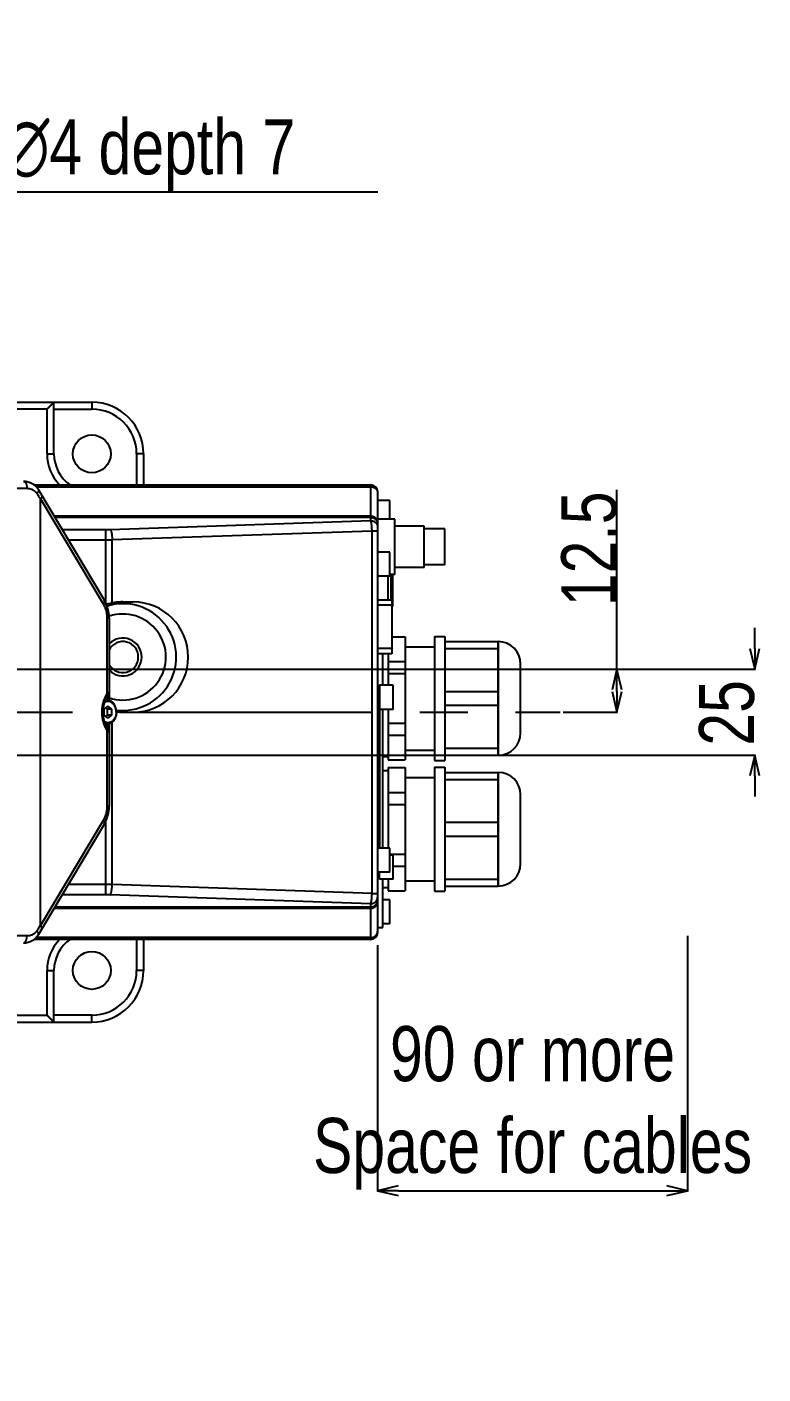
# Model space of a CAD drawing. Extents: x 0 to 3364, y 0 to 2376.
# Drawn here: x 1879.7 to 2093.4, y 1734.7 to 2125.9 of the extents above; entities that cross this region are included whole.
import ezdxf

# ---------------------------------------------------------------- set-up
doc = ezdxf.new("R2010")
doc.units = 0
doc.header["$LTSCALE"] = 185.02
doc.header["$PDMODE"] = 3
doc.header["$PDSIZE"] = 0.3125
doc.linetypes.add('CENTER', pattern=[0.6, 0.375, -0.075, 0.075, -0.075])
doc.layers.get('0').update_dxf_attribs({"linetype": 'CONTINUOUS'})
doc.layers.get('DEFPOINTS').update_dxf_attribs({"linetype": 'CONTINUOUS'})
doc.layers.add('95_ALL_DIM', color=7, linetype='CONTINUOUS')
doc.layers.add('DEFAULT_1', color=7, linetype='CENTER')
doc.styles.get("Standard").update_dxf_attribs({"font": 'txt', "width": 0.8})
doc.dimstyles.new('DIMSTYLE_13', dxfattribs={"dimtxt": 16, "dimasz": 6, "dimexe": 0.18, "dimexo": 0.0625, "dimgap": 0.09, "dimtad": 1, "dimdec": 0, "dimdsep": 46, "dimtxsty": 'Standard', "dimblk": 'OPEN', "dimblk1": 'OPEN', "dimblk2": 'OPEN', "dimcen": 0.09, "dimadec": 0, "dimazin": 0, "dimtp": 0.3, "dimtm": 0.3, "dimtfac": 1, "dimtdec": 0, "dimtofl": 0, "dimtmove": 0, "dimatfit": 3, "dimldrblk": 'OPEN', "dimfxl": 1, "dimtolj": 1, "dimarcsym": 0})
doc.dimstyles.new('DIMSTYLE_17', dxfattribs={"dimtxt": 16, "dimasz": 6, "dimexe": 0.18, "dimexo": 0.0625, "dimgap": 0.09, "dimtad": 1, "dimtih": 1, "dimtoh": 1, "dimdec": 3, "dimdsep": 46, "dimtxsty": 'Standard', "dimblk": 'OPEN', "dimblk1": 'OPEN', "dimblk2": 'OPEN', "dimcen": 0.09, "dimadec": 0, "dimazin": 0, "dimtp": 0.1, "dimtm": 0.1, "dimtfac": 1, "dimtdec": 3, "dimtofl": 0, "dimtmove": 0, "dimatfit": 3, "dimldrblk": 'OPEN', "dimfxl": 1, "dimtolj": 1, "dimarcsym": 0})
doc.dimstyles.new('DIMSTYLE_5', dxfattribs={"dimtxt": 16, "dimasz": 6, "dimexe": 0.18, "dimexo": 0.0625, "dimgap": 0.09, "dimtad": 1, "dimdec": 3, "dimdsep": 46, "dimtxsty": 'Standard', "dimblk": 'OPEN', "dimblk1": 'OPEN', "dimblk2": 'OPEN', "dimcen": 0.09, "dimadec": 0, "dimazin": 0, "dimtp": 0.2, "dimtm": 0.2, "dimtfac": 1, "dimtdec": 3, "dimtofl": 0, "dimtmove": 0, "dimatfit": 3, "dimldrblk": 'OPEN', "dimfxl": 1, "dimtolj": 1, "dimarcsym": 0})

# ---------------------------------------------------------------- blocks, each defined once
blk = doc.blocks.new('_OPEN')
at = {"color": 0, "linetype": 'ByBlock'}
for p, q in [((0, 0), (-1, 0.233)), ((-1, -0.233), (0, 0)), ((-1, 0), (0, 0))]:
    blk.add_line(p, q, dxfattribs=at)
blk = doc.blocks.new('*D19')
at = {"layer": '95_ALL_DIM', "color": 0, "transparency": 16777216}
for p, q in [((2091.02, 1945.46), (2091.02, 1951.46)), ((1750, 1939.46), (2091.2, 1939.46)), ((1750, 1914.46), (2091.2, 1914.46)), ((2091.02, 1908.46), (2091.02, 1902.46))]:
    blk.add_line(p, q, dxfattribs=at)
at = {"layer": 'DEFPOINTS', "color": 0, "transparency": 16777216}
for p in [(1749.94, 1939.46), (1749.94, 1914.46), (2091.02, 1914.46)]:
    blk.add_point(p, dxfattribs=at)
at = {"layer": '95_ALL_DIM', "color": 0, "transparency": 16777216, "xscale": 6, "yscale": 6, "zscale": 6}
for p, rotation in [((2091.02, 1939.46), 270), ((2091.02, 1914.46), 90)]:
    blk.add_blockref('_OPEN', p, dxfattribs=dict(at, rotation=rotation))
at = {"layer": '95_ALL_DIM', "color": 0, "transparency": 16777216, "insert": (2082.93, 1926.74), "char_height": 16, "attachment_point": 5, "rotation": 90}
blk.add_mtext('\\A1;25', dxfattribs=at)
blk = doc.blocks.new('*D20')
at = {"layer": '95_ALL_DIM', "color": 0, "transparency": 16777216}
for p, q in [((2051.02, 1939.46), (2051.02, 1991.52)), ((1760.31, 1939.46), (2051.2, 1939.46)), ((2051.02, 1932.96), (2051.02, 1933.46)), ((2035.39, 1926.96), (2051.2, 1926.96))]:
    blk.add_line(p, q, dxfattribs=at)
at = {"layer": 'DEFPOINTS', "color": 0, "transparency": 16777216}
for p in [(1760.25, 1939.46), (2035.32, 1926.96), (2051.02, 1926.96)]:
    blk.add_point(p, dxfattribs=at)
at = {"layer": '95_ALL_DIM', "color": 0, "transparency": 16777216, "xscale": 6, "yscale": 6, "zscale": 6}
for p, rotation in [((2051.02, 1939.46), 90), ((2051.02, 1926.96), 270)]:
    blk.add_blockref('_OPEN', p, dxfattribs=dict(at, rotation=rotation))
at = {"layer": '95_ALL_DIM', "color": 0, "transparency": 16777216, "insert": (2042.93, 1974.37), "char_height": 16, "attachment_point": 5, "rotation": 90}
blk.add_mtext('\\A1;12.5', dxfattribs=at)
blk = doc.blocks.new('*D64')
at = {"layer": '95_ALL_DIM', "color": 0, "transparency": 16777216}
for p, q in [((1981.52, 1859.33), (1981.52, 1787.78)), ((2071.48, 1861.99), (2071.48, 1787.78)), ((1987.52, 1787.96), (2065.48, 1787.96))]:
    blk.add_line(p, q, dxfattribs=at)
at = {"layer": 'DEFPOINTS', "color": 0, "transparency": 16777216}
for p in [(2071.48, 1862.05), (1981.52, 1859.39), (2071.48, 1787.96)]:
    blk.add_point(p, dxfattribs=at)
at = {"layer": '95_ALL_DIM', "color": 0, "transparency": 16777216, "xscale": 6, "yscale": 6, "zscale": 6, "rotation": 180}
blk.add_blockref('_OPEN', (1981.52, 1787.96), dxfattribs=at)
at = {"layer": '95_ALL_DIM', "color": 0, "transparency": 16777216, "xscale": 6, "yscale": 6, "zscale": 6}
blk.add_blockref('_OPEN', (2071.48, 1787.96), dxfattribs=at)
at = {"layer": '95_ALL_DIM', "color": 0, "transparency": 16777216, "insert": (2026.5, 1812.05), "char_height": 16, "attachment_point": 5}
blk.add_mtext('\\A1;90 or more\\PSpace for cables', dxfattribs=at)
blk = doc.blocks.new('*D71')
at = {"layer": '95_ALL_DIM', "color": 0, "transparency": 16777216}
for p, q in [((1808.95, 2077.96), (1750.12, 1943.12)), ((1981.58, 2077.96), (1808.95, 2077.96))]:
    blk.add_line(p, q, dxfattribs=at)
at = {"layer": 'DEFPOINTS', "color": 0, "transparency": 16777216}
for p in [(1749.32, 1941.29), (1747.72, 1937.62)]:
    blk.add_point(p, dxfattribs=at)
at = {"layer": '95_ALL_DIM', "color": 0, "transparency": 16777216, "xscale": 6, "yscale": 6, "zscale": 6, "rotation": 246.4286465840436}
blk.add_blockref('_OPEN', (1747.72, 1937.62), dxfattribs=at)
at = {"layer": '95_ALL_DIM', "color": 0, "transparency": 16777216, "insert": (1900.52, 2088.71), "char_height": 16, "attachment_point": 5}
blk.add_mtext('\\A1;4-M∅4 depth 7', dxfattribs=at)

msp = doc.modelspace()

# ---------------------------------------------------------------- linework, layer by layer
for p, q in [((1860.9093, 2016.9577), (1898.5239, 2016.9577)), ((1885.5239, 2014.9577), (1861.9727, 2014.9577)), ((1885.5239, 2001.9577), (1885.5239, 2014.9577)), ((1887.5239, 2001.9577), (1887.5239, 2016.9577)), ((1887.5239, 2014.9577), (1898.5239, 2014.9577)), ((1898.5239, 2016.9577), (1898.5239, 2014.9577)), ((1885.5239, 2001.9577), (1887.5239, 2001.9577)), ((1913.5239, 2001.9577), (1911.5239, 2001.9577)), ((1911.5239, 2001.9577), (1911.5239, 1992.9577)), ((1913.5239, 2001.9577), (1913.5239, 1992.9577)), ((1854.3726, 1991.9577), (1879.6798, 1991.9577)), ((1881.727, 1992.9577), (1979.5239, 1992.9577)), ((1882.342, 1992.4119), (1979.5239, 1992.4119)), ((1883.0222, 1991.5179), (1902.1574, 1959.4183)), ((1979.5239, 1982.5772), (1979.5239, 1992.9577)), ((1883.6093, 1865.0313), (1883.6093, 1988.884)), ((1883.6093, 1988.884), (1901.7848, 1958.3942)), ((1981.5239, 1862.9577), (1981.5239, 1990.9577)), ((1985.0239, 1988.4577), (1981.5239, 1988.4577)), ((1985.0239, 1982.9577), (1985.0239, 1988.4576)), ((1979.5239, 1983.8981), (1887.5645, 1983.8981)), ((1979.5239, 1983.5165), (1887.792, 1983.5165)), ((1889.9025, 1979.9762), (1902.6023, 1979.9762)), ((1902.6023, 1958.5847), (1902.6023, 1979.9762)), ((1903.8817, 1979.9978), (1979.5239, 1982.5772)), ((1904.43, 1977.047), (1979.8894, 1979.6202)), ((1979.8894, 1979.6202), (1981.5239, 1979.6202)), ((1979.8894, 1874.2951), (1979.8894, 1979.6202)), ((1986.5239, 1982.9577), (1981.5239, 1982.9577)), ((1986.5239, 1966.9577), (1986.5239, 1982.9577)), ((1995.0239, 1980.9577), (1986.5239, 1980.9577)), ((1995.0239, 1968.9577), (1995.0239, 1980.9577)), ((2001.0239, 1980.2077), (1995.0239, 1980.2077)), ((2001.0239, 1969.7077), (2001.0239, 1980.2077)), ((1891.6615, 1977.0254), (1902.6023, 1977.0254)), ((1904.43, 1958.6557), (1904.43, 1977.047)), ((1985.0239, 1973.4577), (1981.5239, 1973.4577)), ((1985.0239, 1966.4577), (1985.0239, 1973.4576)), ((1995.0239, 1968.9577), (1986.5239, 1968.9577)), ((2001.0239, 1969.7077), (1995.0239, 1969.7077)), ((1985.0239, 1966.4577), (1981.5239, 1966.4577)), ((1984.5239, 1959.49), (1984.5239, 1966.4577)), ((1986.5239, 1966.9577), (1985.0239, 1966.9577)), ((1985.4239, 1959.49), (1985.4239, 1966.9577)), ((1985.9239, 1957.9602), (1985.9239, 1966.9577)), ((1907.5239, 1958.9577), (1910.5239, 1958.9577)), ((1985.6239, 1959.49), (1981.5239, 1959.49)), ((1985.6239, 1957.99), (1981.5239, 1957.99)), ((1985.6239, 1959.49), (1985.6239, 1943.9253)), ((1903.5678, 1954.2979), (1902.9132, 1954.2979)), ((1902.9132, 1954.2979), (1902.9132, 1932.1396)), ((1903.5678, 1954.2978), (1903.5678, 1930.3597)), ((1985.6239, 1948.8439), (1989.5239, 1948.8439)), ((1989.5239, 1948.8439), (1989.5239, 1913.0714)), ((1998.0239, 1948.9577), (2001.0239, 1948.9577)), ((1998.0239, 1948.9577), (1998.0239, 1912.9577)), ((2001.0239, 1948.9576), (2001.0239, 1912.9577)), ((1985.6239, 1945.4253), (1981.5239, 1945.4253)), ((1989.5239, 1945.9577), (1998.0239, 1945.9577)), ((2001.0239, 1947.4577), (2016.5308, 1947.4577)), ((2001.0239, 1945.4376), (2016.4949, 1945.4376)), ((2016.4949, 1947.4577), (2016.4949, 1914.4577)), ((2016.5308, 1914.4577), (2016.5308, 1947.4577)), ((1985.6239, 1943.9253), (1981.5239, 1943.9253)), ((1983.0239, 1934.7577), (1983.0239, 1943.9253)), ((1984.5239, 1943.9253), (1984.5239, 1934.7577)), ((1984.5239, 1941.6502), (1989.5239, 1941.6502)), ((2023.0239, 1920.9508), (2023.0239, 1940.9645)), ((1984.5239, 1938.1514), (1989.5239, 1938.1514)), ((1982.0239, 1934.6077), (1981.5239, 1934.6077)), ((1986.0239, 1934.7577), (1982.0239, 1934.7577)), ((1982.0239, 1934.7576), (1982.0239, 1887.4577)), ((1986.0239, 1927.7577), (1986.0239, 1934.7576)), ((2001.0239, 1932.9777), (2016.4949, 1932.9777)), ((1903.1786, 1928.6777), (1902.0155, 1927.8177)), ((1902.9287, 1930.4577), (1902.4973, 1930.4577)), ((1904.3418, 1927.8177), (1903.1786, 1928.6777)), ((1903.1925, 1931.7803), (1903.1925, 1930.4403)), ((1982.0239, 1931.6077), (1981.5239, 1931.6077)), ((2001.0239, 1928.9376), (2016.4949, 1928.9376)), ((1902.0155, 1927.8177), (1902.0155, 1926.0977)), ((1902.0155, 1926.0977), (1903.1786, 1925.2377)), ((1903.0924, 1927.8177), (1902.5539, 1928.2158)), ((1902.5539, 1925.6995), (1903.0924, 1926.0977)), ((1904.3418, 1927.8177), (1903.0924, 1927.8177)), ((1903.0924, 1926.0977), (1903.0924, 1927.8177)), ((1904.3418, 1926.0977), (1903.0924, 1926.0977)), ((1903.1786, 1925.2377), (1904.3418, 1926.0977)), ((1904.3418, 1926.0977), (1904.3418, 1927.8177)), ((1907.5239, 1926.9577), (1910.5239, 1926.9577)), ((1986.0239, 1927.7577), (1982.0239, 1927.7577)), ((1983.0239, 1887.4577), (1983.0239, 1927.7577)), ((1984.5239, 1927.7577), (1984.5239, 1913.0714)), ((1902.9287, 1923.4577), (1902.4973, 1923.4577)), ((1902.9132, 1921.7757), (1902.9132, 1899.6175)), ((1903.1925, 1923.475), (1903.1925, 1922.135)), ((1903.5678, 1923.5556), (1903.5678, 1899.6175)), ((1904.43, 1876.8683), (1904.43, 1924.0333)), ((1984.5239, 1923.7639), (1989.5239, 1923.7639)), ((1984.5239, 1920.2651), (1989.5239, 1920.2651)), ((1984.5239, 1913.9577), (1983.0239, 1913.9577)), ((1984.5239, 1913.0714), (1989.5239, 1913.0714)), ((1989.5239, 1915.9577), (1998.0239, 1915.9577)), ((1998.0239, 1912.9577), (2001.0239, 1912.9577)), ((2001.0239, 1916.4777), (2016.4949, 1916.4777)), ((2001.0239, 1914.4577), (2016.5308, 1914.4577)), ((1984.5239, 1909.9577), (1983.0239, 1909.9577)), ((1984.5239, 1910.8439), (1989.5239, 1910.8439)), ((1984.5239, 1910.8439), (1984.5239, 1887.4577)), ((1989.5239, 1910.8439), (1989.5239, 1875.0714)), ((1998.0239, 1910.9577), (2001.0239, 1910.9577)), ((1998.0239, 1910.9577), (1998.0239, 1874.9577)), ((2001.0239, 1910.9576), (2001.0239, 1874.9577)), ((2001.0239, 1909.4577), (2016.5308, 1909.4577)), ((2016.4949, 1909.4577), (2016.4949, 1876.4577)), ((2016.5308, 1876.4577), (2016.5308, 1909.4577)), ((1989.5239, 1907.9577), (1998.0239, 1907.9577)), ((2001.0239, 1907.4376), (2016.4949, 1907.4376)), ((1984.5239, 1903.6502), (1989.5239, 1903.6502)), ((2023.0239, 1882.9508), (2023.0239, 1902.9645)), ((1903.5678, 1899.6175), (1902.9132, 1899.6175)), ((1984.5239, 1900.1514), (1989.5239, 1900.1514)), ((1902.1574, 1894.497), (1883.0222, 1862.3974)), ((1901.7848, 1895.5211), (1883.6093, 1865.0313)), ((1902.6023, 1873.9391), (1902.6023, 1895.4247)), ((2001.0239, 1894.9777), (2016.4949, 1894.9777)), ((2001.0239, 1890.9376), (2016.4949, 1890.9376)), ((1985.0239, 1887.4577), (1981.5239, 1887.4577)), ((1985.0239, 1880.4577), (1985.0239, 1887.4576)), ((1985.0239, 1885.7639), (1989.5239, 1885.7639)), ((1986.0239, 1885.4577), (1985.0239, 1885.4577)), ((1986.0239, 1878.4577), (1986.0239, 1885.4576)), ((1986.0239, 1882.2651), (1989.5239, 1882.2651)), ((1985.0239, 1880.4577), (1981.5239, 1880.4577)), ((1982.0239, 1878.6077), (1981.5239, 1878.6077)), ((1982.0239, 1878.4577), (1982.0239, 1880.4577)), ((1986.0239, 1878.4577), (1982.0239, 1878.4577)), ((1983.0239, 1864.4577), (1983.0239, 1878.4577)), ((1984.5239, 1878.4577), (1984.5239, 1875.0714)), ((1989.5239, 1877.9577), (1998.0239, 1877.9577)), ((2001.0239, 1878.4777), (2016.4949, 1878.4777)), ((1902.6023, 1873.9391), (1889.9025, 1873.9391)), ((1902.6023, 1876.8899), (1891.6615, 1876.8899)), ((1979.5239, 1871.3381), (1903.8817, 1873.9175)), ((1979.8894, 1874.2951), (1904.43, 1876.8683)), ((1979.8894, 1874.2951), (1981.5239, 1874.2951)), ((1984.5239, 1875.9577), (1983.0239, 1875.9577)), ((1984.5239, 1875.0714), (1989.5239, 1875.0714)), ((1998.0239, 1874.9577), (2001.0239, 1874.9577)), ((2001.0239, 1876.4577), (2016.5308, 1876.4577)), ((1887.5645, 1870.0172), (1979.5239, 1870.0172)), ((1887.792, 1870.3988), (1979.5239, 1870.3988)), ((1979.5239, 1860.9577), (1979.5239, 1871.3381)), ((1985.0239, 1872.4577), (1983.0239, 1872.4577)), ((1985.0239, 1865.4577), (1985.0239, 1872.4576)), ((1981.5239, 1864.4577), (1983.0239, 1864.4577)), ((1985.0239, 1865.4577), (1983.0239, 1865.4577)), ((1879.6798, 1861.9577), (1854.3726, 1861.9577)), ((1979.5239, 1860.9577), (1881.727, 1860.9577)), ((1979.5239, 1861.5034), (1882.342, 1861.5034)), ((1911.5239, 1860.9577), (1911.5239, 1851.9577)), ((1913.5239, 1860.9577), (1913.5239, 1851.9577)), ((1885.5239, 1851.9577), (1887.5239, 1851.9577)), ((1885.5239, 1838.9577), (1885.5239, 1851.9577)), ((1887.5239, 1836.9577), (1887.5239, 1851.9577)), ((1913.5239, 1851.9577), (1911.5239, 1851.9577)), ((1861.9727, 1838.9577), (1885.5239, 1838.9577)), ((1898.5239, 1838.9577), (1887.5239, 1838.9577)), ((1898.5239, 1836.9577), (1898.5239, 1838.9577)), ((1860.9093, 1836.9577), (1898.5239, 1836.9577))]:
    msp.add_line(p, q)
for points in [[(1903.0864, 1931.6064), (1903.1054, 1931.6366), (1903.1307, 1931.6775), (1903.1555, 1931.7182), (1903.1797, 1931.7585), (1903.2033, 1931.7986), (1903.2263, 1931.8384), (1903.2486, 1931.8778), (1903.2702, 1931.9169), (1903.2912, 1931.9556), (1903.3114, 1931.9939), (1903.3309, 1932.032), (1903.3497, 1932.0696), (1903.3678, 1932.107), (1903.3851, 1932.144), (1903.4016, 1932.1806), (1903.4173, 1932.2169), (1903.4323, 1932.2529), (1903.4464, 1932.2885), (1903.4597, 1932.3237), (1903.4723, 1932.3586), (1903.484, 1932.393), (1903.4948, 1932.427), (1903.5049, 1932.4605), (1903.5142, 1932.4937), (1903.5226, 1932.5266), (1903.5304, 1932.5591), (1903.5374, 1932.5917), (1903.5438, 1932.6244), (1903.5494, 1932.6571), (1903.5544, 1932.6902), (1903.5587, 1932.7237), (1903.5622, 1932.7577), (1903.5649, 1932.7925), (1903.5668, 1932.8282), (1903.5677, 1932.8647), (1903.5678, 1932.8811)], [(1903.0864, 1922.3089), (1903.0331, 1922.3949), (1902.9736, 1922.4942), (1902.9154, 1922.5951), (1902.8585, 1922.6975), (1902.803, 1922.8015), (1902.7487, 1922.9069), (1902.6958, 1923.0138), (1902.6443, 1923.122), (1902.5942, 1923.2317), (1902.5456, 1923.3427), (1902.4984, 1923.455), (1902.4526, 1923.5685), (1902.4084, 1923.6833), (1902.3656, 1923.7992), (1902.3244, 1923.9163), (1902.2847, 1924.0345), (1902.2465, 1924.1538), (1902.21, 1924.2741), (1902.175, 1924.3953), (1902.1416, 1924.5176), (1902.1099, 1924.6406), (1902.0798, 1924.7646), (1902.0513, 1924.8893), (1902.0245, 1925.0148), (1901.9994, 1925.1411), (1901.9759, 1925.268), (1901.9542, 1925.3955), (1901.9341, 1925.5236), (1901.9158, 1925.6522), (1901.8991, 1925.7813), (1901.8843, 1925.9108), (1901.8711, 1926.0407), (1901.8597, 1926.171), (1901.85, 1926.3016), (1901.8421, 1926.4324), (1901.8359, 1926.5633), (1901.8315, 1926.6945), (1901.8289, 1926.8257), (1901.828, 1926.957), (1901.8289, 1927.0883), (1901.8315, 1927.2195), (1901.8359, 1927.3507), (1901.842, 1927.4816), (1901.8499, 1927.6124), (1901.8596, 1927.743), (1901.871, 1927.8733), (1901.8841, 1928.0032), (1901.899, 1928.1327), (1901.9156, 1928.2618), (1901.9339, 1928.3905), (1901.954, 1928.5186), (1901.9757, 1928.6461), (1901.9991, 1928.773), (1902.0242, 1928.8992), (1902.051, 1929.0247), (1902.0795, 1929.1495), (1902.1096, 1929.2734), (1902.1413, 1929.3965), (1902.1747, 1929.5187), (1902.2096, 1929.64), (1902.2462, 1929.7603), (1902.2843, 1929.8796), (1902.324, 1929.9978), (1902.3652, 1930.1149), (1902.4079, 1930.2309), (1902.4522, 1930.3456), (1902.4979, 1930.4592), (1902.5451, 1930.5715), (1902.5937, 1930.6825), (1902.6438, 1930.7922), (1902.6953, 1930.9005), (1902.7482, 1931.0073), (1902.8024, 1931.1128), (1902.858, 1931.2167), (1902.9149, 1931.3192), (1902.9731, 1931.4201), (1903.0325, 1931.5194), (1903.0864, 1931.6064)], [(1903.5678, 1921.0342), (1903.5677, 1921.0487), (1903.5668, 1921.0853), (1903.565, 1921.1211), (1903.5623, 1921.156), (1903.5588, 1921.19), (1903.5546, 1921.2236), (1903.5497, 1921.2567), (1903.5441, 1921.2895), (1903.5377, 1921.3221), (1903.5307, 1921.3548), (1903.523, 1921.3873), (1903.5145, 1921.4202), (1903.5053, 1921.4534), (1903.4952, 1921.487), (1903.4844, 1921.5209), (1903.4727, 1921.5554), (1903.4602, 1921.5903), (1903.4469, 1921.6255), (1903.4328, 1921.6611), (1903.4178, 1921.6971), (1903.4021, 1921.7334), (1903.3856, 1921.7701), (1903.3683, 1921.8071), (1903.3503, 1921.8445), (1903.3315, 1921.8822), (1903.312, 1921.9202), (1903.2918, 1921.9586), (1903.2709, 1921.9973), (1903.2492, 1922.0364), (1903.2269, 1922.0759), (1903.2039, 1922.1156), (1903.1803, 1922.1558), (1903.1561, 1922.1962), (1903.1313, 1922.2368), (1903.106, 1922.2778), (1903.0864, 1922.3089)]]:
    msp.add_lwpolyline(points)
for centre in [(1898.5239, 2001.9577), (1898.5239, 1851.9577)]:
    msp.add_circle(centre, 5.5)
for centre, radius, start, end in [((1898.5239, 2001.9577), 15, 0, 90), ((1898.5239, 2001.9577), 13, 0, 90), ((1898.5239, 2001.9577), 13, 180, 223.813061), ((1898.5239, 2001.9577), 11, 180, 234.904877), ((1878.7274, 1988.9577), 5, 30.8, 90.000023), ((1979.5239, 1990.9577), 2, 0, 90), ((1893.5239, 1954.2979), 10, 0, 30.8), ((1893.5678, 1954.2979), 10, 359.999942, 30.800027), ((1907.5239, 1942.9577), 16, 90, 107.463186), ((1907.5239, 1942.9577), 15.5, 262.935467, 107.174771), ((1910.5239, 1942.9577), 16, 270, 90), ((1985.4239, 1957.9577), 0.5, 293.587666, 360), ((1907.5239, 1942.9577), 12.5, 251.546523, 108.725235), ((1907.5239, 1942.9577), 5.5, 223.988551, 136.011449), ((1907.5239, 1942.9577), 4.5, 208.417685, 151.582315), ((2016.5308, 1940.9645), 6.4931, 0, 90), ((1907.5239, 1942.9577), 16, 263.308093, 270), ((2016.5308, 1920.9508), 6.4931, 270, 360), ((2016.5308, 1902.9645), 6.4931, 0, 90), ((1893.5239, 1899.6175), 10, 329.2, 360), ((1893.5678, 1899.6175), 10, 329.199972, 0.000055), ((2016.5308, 1882.9508), 6.4931, 270, 360), ((1878.7274, 1864.9577), 5, 269.999977, 329.2), ((1979.5239, 1862.9577), 2, 270, 360), ((1898.5239, 1851.9577), 13, 136.186939, 180), ((1898.5239, 1851.9577), 11, 125.095123, 180), ((1898.5239, 1851.9577), 15, 270, 360), ((1898.5239, 1851.9577), 13, 270, 360)]:
    msp.add_arc(centre, radius, start, end)
for points, start_tangent, end_tangent in [([(1887.5239, 2016.9577), (1887.5163, 2016.9501), (1887.5071, 2016.9409), (1887.4946, 2016.9283), (1887.4788, 2016.9125), (1887.46, 2016.8938), (1887.4384, 2016.8722), (1887.4142, 2016.8479), (1887.3874, 2016.8212), (1887.3584, 2016.7921), (1887.3271, 2016.7609), (1887.2939, 2016.7276), (1887.2587, 2016.6925), (1887.2218, 2016.6556), (1887.1832, 2016.617), (1887.1431, 2016.5769), (1887.1016, 2016.5353), (1887.0586, 2016.4924), (1887.0145, 2016.4482), (1886.9691, 2016.4029), (1886.9226, 2016.3564), (1886.8751, 2016.3089), (1886.8267, 2016.2604), (1886.7773, 2016.2111), (1886.7272, 2016.1609), (1886.6762, 2016.1099), (1886.6245, 2016.0583), (1886.5722, 2016.006), (1886.5193, 2015.953), (1886.4658, 2015.8996), (1886.4119, 2015.8456), (1886.3575, 2015.7912), (1886.3027, 2015.7364), (1886.2475, 2015.6813), (1886.1921, 2015.6259), (1886.1365, 2015.5702), (1886.0806, 2015.5144), (1886.0247, 2015.4584), (1885.9686, 2015.4024), (1885.9125, 2015.3463), (1885.8565, 2015.2902), (1885.8005, 2015.2343), (1885.7447, 2015.1785), (1885.6891, 2015.1228), (1885.6337, 2015.0674), (1885.5786, 2015.0124), (1885.5239, 2014.9577)], (-0.70710678, -0.70710678), (-0.70710678, -0.70710678)), ([(1878.7274, 1993.9577), (1878.8021, 1993.9515), (1878.8764, 1993.933), (1878.9498, 1993.9024), (1879.0217, 1993.8598), (1879.0919, 1993.8054), (1879.1598, 1993.7397), (1879.225, 1993.6629), (1879.2872, 1993.5757), (1879.346, 1993.4785), (1879.4009, 1993.3719), (1879.4516, 1993.2565), (1879.4979, 1993.1332), (1879.5395, 1993.0026), (1879.576, 1992.8656), (1879.6073, 1992.723), (1879.6332, 1992.5757), (1879.6535, 1992.4245), (1879.6681, 1992.2705), (1879.6769, 1992.1146), (1879.6798, 1991.9577)], (1, 0), (0, -1)), ([(1879.6798, 1991.9577), (1879.8829, 1991.9521), (1880.0859, 1991.9353), (1880.2879, 1991.9073), (1880.4881, 1991.8681), (1880.6855, 1991.8179), (1880.8792, 1991.7567), (1881.0684, 1991.685), (1881.2522, 1991.6029), (1881.4298, 1991.5109), (1881.6004, 1991.4096), (1881.7631, 1991.2996), (1881.9173, 1991.1814), (1882.0623, 1991.0558), (1882.1977, 1990.9236), (1882.3231, 1990.7854), (1882.4383, 1990.6418), (1882.543, 1990.4938)], (1, -0.00000137), (0.5522119, -0.83370379)), ([(1883.0222, 1991.5179), (1883.0468, 1991.4648), (1883.0609, 1991.406), (1883.0644, 1991.3416), (1883.0572, 1991.2721), (1883.0395, 1991.1979), (1883.0114, 1991.1195), (1882.9729, 1991.0373), (1882.9244, 1990.9518), (1882.8661, 1990.8636), (1882.7983, 1990.7731), (1882.7216, 1990.6809), (1882.6363, 1990.5876), (1882.543, 1990.4938)], (0.51204287, -0.8589599), (-0.71883004, -0.69518585)), ([(1979.5239, 1992.4119), (1979.6495, 1992.4082), (1979.7746, 1992.397), (1979.8987, 1992.3784), (1980.0213, 1992.3525), (1980.1419, 1992.3194), (1980.2602, 1992.2792), (1980.3755, 1992.232), (1980.4874, 1992.1781), (1980.5956, 1992.1176), (1980.6995, 1992.0508), (1980.7988, 1991.978), (1980.893, 1991.8995), (1980.9818, 1991.8155), (1981.0649, 1991.7264), (1981.1419, 1991.6325), (1981.2126, 1991.5343), (1981.2765, 1991.432), (1981.3336, 1991.3262), (1981.3835, 1991.2172), (1981.426, 1991.1054), (1981.4611, 1990.9913), (1981.4885, 1990.8754), (1981.5081, 1990.7581), (1981.52, 1990.6398), (1981.5239, 1990.5211)], (1, 0), (0, -1)), ([(1882.543, 1990.4938), (1882.9055, 1989.9465), (1883.261, 1989.4098), (1883.6093, 1988.884)], (0.55220884, -0.83370582), (0.55220892, -0.83370577)), ([(1883.9819, 1989.908), (1884.0108, 1989.8472), (1884.0286, 1989.7802), (1884.0353, 1989.7076), (1884.0308, 1989.6298), (1884.0151, 1989.5472), (1883.9884, 1989.4605), (1883.9507, 1989.37), (1883.9023, 1989.2766), (1883.8436, 1989.1806), (1883.7749, 1989.0828), (1883.6966, 1988.9837), (1883.6093, 1988.884)], (0.51204286, -0.8589599), (-0.67644153, -0.73649634)), ([(1979.5239, 1983.8981), (1979.6495, 1983.8943), (1979.7746, 1983.8832), (1979.8987, 1983.8646), (1980.0213, 1983.8387), (1980.1419, 1983.8055), (1980.2602, 1983.7653), (1980.3755, 1983.7181), (1980.4874, 1983.6642), (1980.5956, 1983.6037), (1980.6995, 1983.5369), (1980.7988, 1983.4641), (1980.893, 1983.3856), (1980.9818, 1983.3016), (1981.0649, 1983.2125), (1981.1419, 1983.1186), (1981.2126, 1983.0204), (1981.2765, 1982.9181), (1981.3336, 1982.8123), (1981.3835, 1982.7033), (1981.426, 1982.5915), (1981.4611, 1982.4775), (1981.4885, 1982.3615), (1981.5081, 1982.2442), (1981.52, 1982.1259), (1981.5239, 1982.0072)], (1, 0), (0, -1)), ([(1979.5239, 1983.5165), (1979.6495, 1983.5126), (1979.7746, 1983.501), (1979.8987, 1983.4816), (1980.0213, 1983.4547), (1980.1419, 1983.4202), (1980.2602, 1983.3783), (1980.3755, 1983.3293), (1980.4874, 1983.2731), (1980.5956, 1983.2102), (1980.6995, 1983.1408), (1980.7988, 1983.065), (1980.893, 1982.9833), (1980.9818, 1982.8959), (1981.0649, 1982.8032), (1981.1419, 1982.7056), (1981.2126, 1982.6034), (1981.2765, 1982.497), (1981.3336, 1982.3869), (1981.3835, 1982.2735), (1981.426, 1982.1572), (1981.4611, 1982.0385), (1981.4885, 1981.9179), (1981.5081, 1981.7958), (1981.52, 1981.6728), (1981.5239, 1981.5493)], (1, 0), (0, -1)), ([(1902.6023, 1979.9762), (1902.8595, 1979.977), (1903.1164, 1979.9796), (1903.3727, 1979.984), (1903.6278, 1979.99), (1903.8817, 1979.9978)], (1, 0.0000001), (0.99941909, 0.03408051)), ([(1903.8817, 1979.9978), (1903.914, 1979.962), (1903.9462, 1979.9164), (1903.9782, 1979.8611), (1904.0098, 1979.7964), (1904.041, 1979.7224), (1904.0717, 1979.6394), (1904.1018, 1979.5476), (1904.1311, 1979.4475), (1904.1596, 1979.3393), (1904.1871, 1979.2234), (1904.2136, 1979.1001), (1904.239, 1978.9699), (1904.2632, 1978.8333), (1904.2861, 1978.6907), (1904.3076, 1978.5425), (1904.3277, 1978.3893), (1904.3463, 1978.2315), (1904.3634, 1978.0698), (1904.3788, 1977.9047), (1904.3925, 1977.7366), (1904.4046, 1977.5663), (1904.4148, 1977.3942), (1904.4233, 1977.2209), (1904.43, 1977.047)], (0.72332104, -0.69051189), (0.03294348, -0.99945722)), ([(1979.8894, 1979.6202), (1979.885, 1979.7939), (1979.8794, 1979.9671), (1979.8725, 1980.1391), (1979.8645, 1980.3095), (1979.8554, 1980.4775), (1979.8451, 1980.6427), (1979.8338, 1980.8046), (1979.8214, 1980.9624), (1979.808, 1981.1159), (1979.7936, 1981.2643), (1979.7784, 1981.4072), (1979.7622, 1981.5442), (1979.7453, 1981.6747), (1979.7277, 1981.7983), (1979.7093, 1981.9147), (1979.6903, 1982.0234), (1979.6708, 1982.1239), (1979.6507, 1982.2161), (1979.6302, 1982.2996), (1979.6094, 1982.374), (1979.5883, 1982.4392), (1979.567, 1982.495), (1979.5455, 1982.541), (1979.5239, 1982.5772)], (-0.02196474, 0.99975875), (-0.56804977, 0.82299421)), ([(1979.5239, 1982.5772), (1979.6547, 1982.573), (1979.785, 1982.5604), (1979.9141, 1982.5394), (1980.0415, 1982.5102), (1980.1668, 1982.4728), (1980.2893, 1982.4275), (1980.4085, 1982.3744), (1980.5239, 1982.3137), (1980.635, 1982.2457), (1980.7414, 1982.1707), (1980.8426, 1982.089), (1980.9381, 1982.0011), (1981.0276, 1981.9071), (1981.1106, 1981.8076), (1981.1868, 1981.703), (1981.256, 1981.5936), (1981.3176, 1981.4801), (1981.3717, 1981.3629), (1981.4178, 1981.2424), (1981.4558, 1981.1192), (1981.4855, 1980.9938), (1981.5068, 1980.8668), (1981.5196, 1980.7387), (1981.5239, 1980.61)], (1, 0), (0, -1)), ([(1902.6023, 1977.0254), (1902.9698, 1977.0263), (1903.3368, 1977.0289), (1903.7028, 1977.0332), (1904.0674, 1977.0393), (1904.43, 1977.047)], (1, 0.00000009), (0.99971524, 0.02386296)), ([(1902.1574, 1959.4183), (1902.1863, 1959.3574), (1902.2042, 1959.2905), (1902.2109, 1959.2178), (1902.2064, 1959.14), (1902.1907, 1959.0574), (1902.1639, 1958.9707), (1902.1262, 1958.8803), (1902.0779, 1958.7868), (1902.0192, 1958.6909), (1901.9505, 1958.593), (1901.8722, 1958.4939), (1901.7848, 1958.3942)], (0.51204286, -0.8589599), (-0.67644153, -0.73649634)), ([(1901.7848, 1958.3942), (1901.9702, 1958.0659), (1902.1381, 1957.7331), (1902.2887, 1957.3964), (1902.4225, 1957.0565), (1902.5396, 1956.714), (1902.6402, 1956.3697), (1902.7246, 1956.0246), (1902.7931, 1955.6787), (1902.846, 1955.3323), (1902.8835, 1954.9861), (1902.9058, 1954.641), (1902.9132, 1954.2979)], (0.51204175, -0.85896056), (0.00000189, -1)), ([(1902.9132, 1932.1396), (1903.0259, 1932.2307), (1903.1286, 1932.3174), (1903.2209, 1932.3994), (1903.3025, 1932.4766), (1903.3733, 1932.5489), (1903.4331, 1932.6163), (1903.4818, 1932.6788), (1903.5196, 1932.7366), (1903.5465, 1932.7895), (1903.5625, 1932.8376), (1903.5678, 1932.8811)], (0.78343169, 0.62147791), (0.00004628, 1)), ([(1902.9132, 1921.7757), (1902.7121, 1922.1127), (1902.5244, 1922.4647), (1902.351, 1922.8303), (1902.1925, 1923.208), (1902.0495, 1923.5966), (1901.9224, 1923.9948), (1901.8115, 1924.4017), (1901.7171, 1924.8162), (1901.6395, 1925.237), (1901.5789, 1925.6627), (1901.5355, 1926.0922), (1901.5094, 1926.5243), (1901.5007, 1926.9576), (1901.5094, 1927.391), (1901.5355, 1927.8231), (1901.5789, 1928.2526), (1901.6395, 1928.6783), (1901.7171, 1929.0991), (1901.8115, 1929.5136), (1901.9224, 1929.9205), (1902.0495, 1930.3187), (1902.1925, 1930.7072), (1902.351, 1931.085), (1902.5244, 1931.4506), (1902.7121, 1931.8026), (1902.9132, 1932.1396)], (-0.53325815, 0.84595257), (0.53325815, 0.84595257)), ([(1905.5993, 1926.9577), (1905.5625, 1927.496), (1905.4533, 1928.0179), (1905.275, 1928.5077), (1905.033, 1928.9503), (1904.7346, 1929.3324), (1904.389, 1929.6423), (1904.0065, 1929.8707), (1903.599, 1930.0106), (1903.1786, 1930.0577), (1902.7583, 1930.0106), (1902.3507, 1929.8707), (1902.2674, 1929.8297)], (0, 1), (-0.88707007, -0.46163481)), ([(1902.9287, 1930.4576), (1902.703, 1930.4457), (1902.4771, 1930.4095)], (-1, 0), (-0.97774103, -0.20981534)), ([(1902.9132, 1932.1396), (1902.9636, 1932.078), (1903.0076, 1932.0169), (1903.0446, 1931.957), (1903.0743, 1931.8987), (1903.0965, 1931.8425), (1903.1109, 1931.7891), (1903.1174, 1931.7388), (1903.116, 1931.6922), (1903.1067, 1931.6496), (1903.0896, 1931.6115), (1903.0864, 1931.6064)], (0.65574667, -0.754981), (-0.53351381, -0.84579135)), ([(1905.6618, 1926.9577), (1905.6245, 1927.5337), (1905.5137, 1928.0941), (1905.3324, 1928.6235), (1905.0855, 1929.1074), (1904.7798, 1929.5327), (1904.4236, 1929.8877), (1904.0266, 1930.1629), (1903.5997, 1930.3506), (1903.1544, 1930.4457), (1902.9287, 1930.4576)], (0, 1), (-1, 0)), ([(1905.5993, 1926.9577), (1905.5625, 1926.4193), (1905.4533, 1925.8974), (1905.275, 1925.4077), (1905.033, 1924.965), (1904.7346, 1924.5829), (1904.389, 1924.273), (1904.0065, 1924.0446), (1903.599, 1923.9047), (1903.1786, 1923.8577), (1902.7583, 1923.9047), (1902.3507, 1924.0446), (1902.2674, 1924.0857)], (0, -1), (-0.88707044, 0.4616341)), ([(1905.6618, 1926.9577), (1905.6245, 1926.3816), (1905.5137, 1925.8212), (1905.3324, 1925.2918), (1905.0855, 1924.8079), (1904.7798, 1924.3826), (1904.4236, 1924.0276), (1904.0266, 1923.7524), (1903.5997, 1923.5648), (1903.1544, 1923.4696), (1902.9287, 1923.4577)], (0, -1), (-1, 0)), ([(1902.9287, 1923.4577), (1902.703, 1923.4696), (1902.4771, 1923.5058)], (-1, 0), (-0.97774113, 0.20981489)), ([(1902.9132, 1921.7757), (1902.9636, 1921.8373), (1903.0076, 1921.8984), (1903.0446, 1921.9583), (1903.0743, 1922.0166), (1903.0965, 1922.0728), (1903.1109, 1922.1262), (1903.1174, 1922.1765), (1903.116, 1922.2231), (1903.1067, 1922.2657), (1903.0896, 1922.3038), (1903.0864, 1922.3089)], (0.65574667, 0.754981), (-0.53351398, 0.84579125)), ([(1903.5678, 1921.0342), (1903.5625, 1921.0777), (1903.5465, 1921.1258), (1903.5196, 1921.1787), (1903.4818, 1921.2365), (1903.4331, 1921.299), (1903.3733, 1921.3664), (1903.3025, 1921.4387), (1903.2209, 1921.5159), (1903.1286, 1921.5979), (1903.0259, 1921.6846), (1902.9132, 1921.7757)], (-0.00005066, 1), (-0.78343188, 0.62147767)), ([(1902.9132, 1899.6175), (1902.9058, 1899.2743), (1902.8835, 1898.9292), (1902.846, 1898.583), (1902.7931, 1898.2366), (1902.7246, 1897.8907), (1902.6402, 1897.5456), (1902.5396, 1897.2013), (1902.4225, 1896.8588), (1902.2887, 1896.5189), (1902.1381, 1896.1822), (1901.9702, 1895.8494), (1901.7848, 1895.5211)], (-0.00000181, -1), (-0.51204174, -0.85896057)), ([(1902.1574, 1894.497), (1902.1863, 1894.5579), (1902.2042, 1894.6248), (1902.2109, 1894.6975), (1902.2064, 1894.7753), (1902.1907, 1894.8579), (1902.1639, 1894.9446), (1902.1262, 1895.035), (1902.0779, 1895.1285), (1902.0192, 1895.2245), (1901.9505, 1895.3223), (1901.8722, 1895.4214), (1901.7848, 1895.5211)], (0.51204286, 0.8589599), (-0.67644153, 0.73649634)), ([(1904.43, 1876.8683), (1904.0674, 1876.8761), (1903.7028, 1876.8821), (1903.3368, 1876.8864), (1902.9698, 1876.889), (1902.6023, 1876.8899)], (-0.99971524, 0.02386296), (-1, 0.00000009)), ([(1903.8817, 1873.9175), (1903.6278, 1873.9253), (1903.3727, 1873.9313), (1903.1164, 1873.9357), (1902.8595, 1873.9383), (1902.6023, 1873.9391)], (-0.99941909, 0.03408051), (-1, 0.0000001)), ([(1903.8817, 1873.9175), (1903.914, 1873.9533), (1903.9462, 1873.9989), (1903.9782, 1874.0542), (1904.0098, 1874.119), (1904.041, 1874.1929), (1904.0717, 1874.2759), (1904.1018, 1874.3677), (1904.1311, 1874.4678), (1904.1596, 1874.576), (1904.1871, 1874.6919), (1904.2136, 1874.8152), (1904.239, 1874.9454), (1904.2632, 1875.082), (1904.2861, 1875.2246), (1904.3076, 1875.3728), (1904.3277, 1875.526), (1904.3463, 1875.6838), (1904.3634, 1875.8455), (1904.3788, 1876.0106), (1904.3925, 1876.1787), (1904.4046, 1876.349), (1904.4148, 1876.5211), (1904.4233, 1876.6944), (1904.43, 1876.8683)], (0.72332104, 0.69051189), (0.03294348, 0.99945722)), ([(1979.5239, 1871.3381), (1979.5455, 1871.3743), (1979.567, 1871.4203), (1979.5883, 1871.4761), (1979.6094, 1871.5413), (1979.6302, 1871.6157), (1979.6507, 1871.6992), (1979.6708, 1871.7914), (1979.6903, 1871.892), (1979.7093, 1872.0006), (1979.7277, 1872.117), (1979.7453, 1872.2406), (1979.7622, 1872.3711), (1979.7784, 1872.5081), (1979.7936, 1872.651), (1979.808, 1872.7994), (1979.8214, 1872.9529), (1979.8338, 1873.1107), (1979.8451, 1873.2726), (1979.8554, 1873.4378), (1979.8645, 1873.6058), (1979.8725, 1873.7762), (1979.8794, 1873.9482), (1979.885, 1874.1214), (1979.8894, 1874.2951)], (0.56804977, 0.82299421), (0.02196474, 0.99975875)), ([(1979.5239, 1871.3381), (1979.6547, 1871.3423), (1979.785, 1871.3549), (1979.9141, 1871.3759), (1980.0415, 1871.4051), (1980.1668, 1871.4425), (1980.2893, 1871.4878), (1980.4085, 1871.541), (1980.5239, 1871.6016), (1980.635, 1871.6696), (1980.7414, 1871.7446), (1980.8426, 1871.8263), (1980.9381, 1871.9143), (1981.0276, 1872.0082), (1981.1106, 1872.1077), (1981.1868, 1872.2124), (1981.256, 1872.3217), (1981.3176, 1872.4352), (1981.3717, 1872.5525), (1981.4178, 1872.6729), (1981.4558, 1872.7961), (1981.4855, 1872.9215), (1981.5068, 1873.0485), (1981.5196, 1873.1766), (1981.5239, 1873.3053)], (1, 0), (0, 1)), ([(1979.5239, 1870.3988), (1979.6495, 1870.4027), (1979.7746, 1870.4143), (1979.8987, 1870.4337), (1980.0213, 1870.4606), (1980.1419, 1870.4951), (1980.2602, 1870.537), (1980.3755, 1870.5861), (1980.4874, 1870.6422), (1980.5956, 1870.7051), (1980.6995, 1870.7745), (1980.7988, 1870.8503), (1980.893, 1870.932), (1980.9818, 1871.0194), (1981.0649, 1871.1121), (1981.1419, 1871.2097), (1981.2126, 1871.3119), (1981.2765, 1871.4183), (1981.3336, 1871.5284), (1981.3835, 1871.6418), (1981.426, 1871.7581), (1981.4611, 1871.8768), (1981.4885, 1871.9974), (1981.5081, 1872.1195), (1981.52, 1872.2425), (1981.5239, 1872.366)], (1, 0), (0, 1)), ([(1979.5239, 1870.0172), (1979.6495, 1870.021), (1979.7746, 1870.0321), (1979.8987, 1870.0507), (1980.0213, 1870.0766), (1980.1419, 1870.1098), (1980.2602, 1870.15), (1980.3755, 1870.1972), (1980.4874, 1870.2511), (1980.5956, 1870.3116), (1980.6995, 1870.3784), (1980.7988, 1870.4512), (1980.893, 1870.5297), (1980.9818, 1870.6137), (1981.0649, 1870.7028), (1981.1419, 1870.7967), (1981.2126, 1870.8949), (1981.2765, 1870.9972), (1981.3336, 1871.103), (1981.3835, 1871.212), (1981.426, 1871.3238), (1981.4611, 1871.4379), (1981.4885, 1871.5538), (1981.5081, 1871.6711), (1981.52, 1871.7894), (1981.5239, 1871.9081)], (1, 0), (0, 1)), ([(1882.543, 1863.4215), (1882.4383, 1863.2735), (1882.3231, 1863.1299), (1882.1977, 1862.9917), (1882.0623, 1862.8595), (1881.9173, 1862.7339), (1881.7631, 1862.6157), (1881.6004, 1862.5057), (1881.4298, 1862.4044), (1881.2522, 1862.3124), (1881.0684, 1862.2303), (1880.8792, 1862.1586), (1880.6855, 1862.0974), (1880.4881, 1862.0472), (1880.2879, 1862.008), (1880.0859, 1861.98), (1879.8829, 1861.9632), (1879.6798, 1861.9577)], (-0.5522119, -0.8337038), (-1, -0.00000138)), ([(1883.6093, 1865.0313), (1883.261, 1864.5055), (1882.9055, 1863.9688), (1882.543, 1863.4215)], (-0.55220892, -0.83370577), (-0.55220884, -0.83370582)), ([(1883.0222, 1862.3974), (1883.0468, 1862.4505), (1883.0609, 1862.5093), (1883.0644, 1862.5737), (1883.0572, 1862.6432), (1883.0395, 1862.7174), (1883.0114, 1862.7958), (1882.9729, 1862.878), (1882.9244, 1862.9635), (1882.8661, 1863.0517), (1882.7983, 1863.1422), (1882.7216, 1863.2344), (1882.6363, 1863.3277), (1882.543, 1863.4215)], (0.51204286, 0.8589599), (-0.71883004, 0.69518585)), ([(1883.9819, 1864.0073), (1884.0108, 1864.0681), (1884.0286, 1864.1351), (1884.0353, 1864.2077), (1884.0308, 1864.2855), (1884.0151, 1864.3681), (1883.9884, 1864.4549), (1883.9507, 1864.5453), (1883.9023, 1864.6387), (1883.8436, 1864.7347), (1883.7749, 1864.8325), (1883.6966, 1864.9316), (1883.6093, 1865.0313)], (0.51204286, 0.8589599), (-0.67644153, 0.73649634)), ([(1979.5239, 1861.5034), (1979.6495, 1861.5071), (1979.7746, 1861.5183), (1979.8987, 1861.5369), (1980.0213, 1861.5628), (1980.1419, 1861.5959), (1980.2602, 1861.6361), (1980.3755, 1861.6833), (1980.4874, 1861.7373), (1980.5956, 1861.7977), (1980.6995, 1861.8645), (1980.7988, 1861.9373), (1980.893, 1862.0158), (1980.9818, 1862.0998), (1981.0649, 1862.1889), (1981.1419, 1862.2828), (1981.2126, 1862.3811), (1981.2765, 1862.4833), (1981.3336, 1862.5891), (1981.3835, 1862.6982), (1981.426, 1862.8099), (1981.4611, 1862.924), (1981.4885, 1863.0399), (1981.5081, 1863.1572), (1981.52, 1863.2755), (1981.5239, 1863.3942)], (1, 0), (0, 1)), ([(1878.7274, 1859.9577), (1878.8021, 1859.9638), (1878.8764, 1859.9823), (1878.9498, 1860.0129), (1879.0217, 1860.0555), (1879.0919, 1860.1099), (1879.1598, 1860.1756), (1879.225, 1860.2524), (1879.2872, 1860.3396), (1879.346, 1860.4368), (1879.4009, 1860.5434), (1879.4516, 1860.6588), (1879.4979, 1860.7821), (1879.5395, 1860.9127), (1879.576, 1861.0497), (1879.6073, 1861.1923), (1879.6332, 1861.3396), (1879.6535, 1861.4908), (1879.6681, 1861.6448), (1879.6769, 1861.8007), (1879.6798, 1861.9577)], (1, 0), (0, 1)), ([(1887.5239, 1836.9577), (1887.5163, 1836.9652), (1887.5071, 1836.9744), (1887.4946, 1836.987), (1887.4788, 1837.0028), (1887.46, 1837.0215), (1887.4384, 1837.0431), (1887.4142, 1837.0674), (1887.3874, 1837.0941), (1887.3584, 1837.1232), (1887.3271, 1837.1544), (1887.2939, 1837.1877), (1887.2587, 1837.2228), (1887.2218, 1837.2597), (1887.1832, 1837.2983), (1887.1431, 1837.3384), (1887.1016, 1837.38), (1887.0586, 1837.4229), (1887.0145, 1837.4671), (1886.9691, 1837.5125), (1886.9226, 1837.5589), (1886.8751, 1837.6064), (1886.8267, 1837.6549), (1886.7773, 1837.7042), (1886.7272, 1837.7544), (1886.6762, 1837.8054), (1886.6245, 1837.857), (1886.5722, 1837.9093), (1886.5193, 1837.9623), (1886.4658, 1838.0157), (1886.4119, 1838.0697), (1886.3575, 1838.1241), (1886.3027, 1838.1789), (1886.2475, 1838.234), (1886.1921, 1838.2894), (1886.1365, 1838.3451), (1886.0806, 1838.4009), (1886.0247, 1838.4569), (1885.9686, 1838.5129), (1885.9125, 1838.569), (1885.8565, 1838.6251), (1885.8005, 1838.681), (1885.7447, 1838.7368), (1885.6891, 1838.7925), (1885.6337, 1838.8479), (1885.5786, 1838.9029), (1885.5239, 1838.9577)], (-0.70710678, 0.70710678), (-0.70710678, 0.70710678))]:
    msp.add_spline(points, degree=3, dxfattribs=dict(start_tangent=start_tangent, end_tangent=end_tangent))
at = {"layer": 'DEFAULT_1'}
for p, q in [((1823.5239, 1926.9577), (1907.5239, 1926.9577)), ((1910.5239, 1926.9577), (2034.4982, 1926.9577))]:
    msp.add_line(p, q, dxfattribs=at)

# ---------------------------------------------------------------- dimensions: what is measured, and where the dimension line sits
at = {"layer": '95_ALL_DIM'}
dim = msp.add_diameter_dim_2p(p1=(1749.3237, 1941.2908), p2=(1747.7241, 1937.6245), text='4-M<> depth 7', dimstyle='DIMSTYLE_17', dxfattribs=at)
dim.commit()
dim.dimension.update_dxf_attribs({"geometry": '*D71', "text_midpoint": (1900.5151, 2077.9577), "dimtype": 163})
for base, p1, p2, picture, middle in [((2051.0239, 1926.9577), (1760.2473, 1939.4577), (2035.3242, 1926.9577), '*D20', (2051.0239, 1974.3661)), ((2091.0239, 1914.4577), (1749.9424, 1939.4577), (1749.9424, 1914.4577), '*D19', (2091.0239, 1926.7408))]:
    dim = msp.add_linear_dim(base=base, p1=p1, p2=p2, angle=270, dimstyle='DIMSTYLE_5', dxfattribs=at)
    dim.commit()
    dim.dimension.update_dxf_attribs({"geometry": picture, "text_midpoint": middle, "dimtype": 160})
dim = msp.add_linear_dim(base=(2071.4759, 1787.9576), p1=(1981.5239, 1859.3942), p2=(2071.4759, 1862.0532), text='<> or more\\PSpace for cables', dimstyle='DIMSTYLE_13', dxfattribs=at)
dim.commit()
dim.dimension.update_dxf_attribs({"geometry": '*D64', "text_midpoint": (2026.4999, 1787.9576), "dimtype": 160})

doc.saveas('drawing.dxf')
